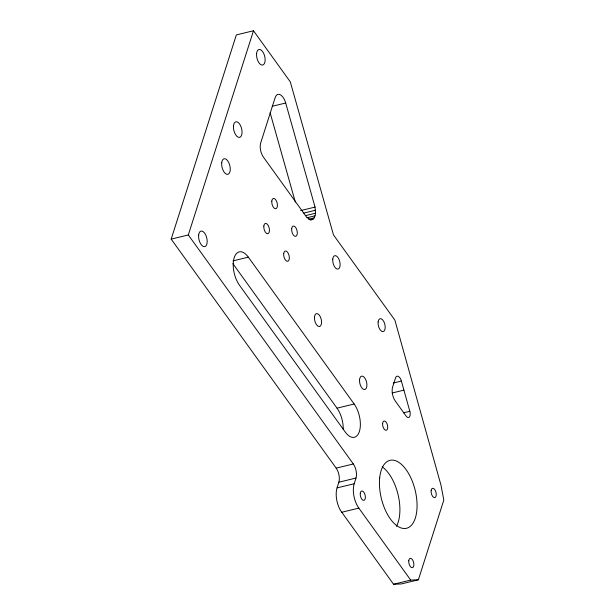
<?xml version="1.0" encoding="UTF-8"?>
<svg xmlns="http://www.w3.org/2000/svg" width="615" height="615" viewBox="0 0 615 615"><rect width="100%" height="100%" fill="white"/><g stroke="black" fill="none" stroke-linecap="round" stroke-linejoin="round"><path stroke-width="0.92" d="M315.057 215.819L315.503 213.205L315.049 207.086L285.691 103.005A11.039 5.497 76.3 0 0 280.271 94.725A11.039 5.497 76.3 0 0 275.166 97.6L260.691 142.964A10.171 5.058 76.3 0 0 263.366 157.04L306.385 216.826L309.791 219.624L311.467 219.855L312.966 219.255L314.188 217.879L315.057 215.819L306.939 217.787M337.058 487.895L338.857 482.206A10.171 5.058 76.4 0 0 336.182 468.13L171.178 239.12L236.345 34.917L253.488 30.75L290.295 81.849L333.484 234.915L394.892 320.154L440.986 485.166L443.822 500.057L418.377 579.791L401.234 583.958L393.554 584.25L340.61 510.611A17.612 8.764 76.4 0 1 337.058 487.895L354.202 483.736L356 478.04A10.171 5.058 76.4 0 0 353.325 463.971L188.313 234.953L253.488 30.75M272.161 106.295L285.691 103.005M171.178 239.12L188.313 234.953M300.62 210.591L315.049 207.086M303.772 213.074L315.503 210.23M305.578 215.619L315.503 213.205M308.776 219.194L314.188 217.879M310.26 219.916L312.966 219.255M233.016 260.875L248.352 257.155L354.163 404.001A19.841 9.871 76.3 0 1 359.391 431.461A19.841 9.871 76.3 0 1 345.223 432.007L239.419 285.16A19.841 9.871 76.3 0 1 234.192 257.7A19.841 9.871 76.3 0 1 248.352 257.155M393.262 383.03L401.38 381.054L409.828 411.289A5.366 2.675 76.3 0 1 409.459 416.901A5.366 2.675 76.3 0 1 406.115 416.071L395.314 401.072A10.155 5.058 76.3 0 1 392.631 387.004L395.507 378.01A6.158 3.067 76.3 0 1 398.359 376.403A6.158 3.067 76.3 0 1 401.38 381.054M392.193 392.985L403.917 390.141M232.893 263.651L337.02 408.168L354.163 404.001M403.509 412.826L409.828 411.289M336.182 468.13L353.325 463.971M338.857 482.206L356 478.04M341.694 512.272L358.837 508.113L410.697 580.083L418.377 579.791M393.554 584.25L410.697 580.083M358.837 508.113L357.746 506.445A17.612 8.764 76.4 0 1 354.202 483.736M270.108 112.699L295.315 202.035M382.176 466.839A34.963 17.397 76.3 0 1 398.059 494.606A34.963 17.397 76.3 0 1 396.414 526.363M337.02 408.168A19.841 9.871 76.3 0 1 343.224 429.247M291.671 228.68A5.289 2.629 76.3 0 0 295.461 236.36A5.289 2.629 76.3 0 0 296.292 228.503A5.289 2.629 76.3 0 0 291.671 228.68M332.753 259.115A6.896 3.429 76.3 0 0 337.697 269.116A6.896 3.429 76.3 0 0 338.78 258.877A6.896 3.429 76.3 0 0 332.753 259.115M359.567 379.57A6.896 3.429 76.3 0 0 364.503 389.572A6.896 3.429 76.3 0 0 365.594 379.34A6.896 3.429 76.3 0 0 359.567 379.57M379.693 477.786A34.963 17.397 76.3 0 0 404.747 528.523A34.963 17.397 76.3 0 0 410.259 476.61A34.963 17.397 76.3 0 0 379.693 477.786M256.586 53.467A8.003 3.982 76.3 0 0 262.321 65.09A8.003 3.982 76.3 0 0 263.581 53.198A8.003 3.982 76.3 0 0 256.586 53.467M314.473 316.917A6.657 3.313 76.3 0 0 319.239 326.58A6.657 3.313 76.3 0 0 320.292 316.694A6.657 3.313 76.3 0 0 314.473 316.917M378.102 321.983A6.657 3.313 76.3 0 0 382.868 331.646A6.657 3.313 76.3 0 0 383.921 321.76A6.657 3.313 76.3 0 0 378.102 321.983M283.7 253.657A5.289 2.629 76.3 0 0 287.489 261.329A5.289 2.629 76.3 0 0 288.327 253.48A5.289 2.629 76.3 0 0 283.7 253.657M263.827 226.066A5.289 2.629 76.3 0 0 267.617 233.738A5.289 2.629 76.3 0 0 268.447 225.889A5.289 2.629 76.3 0 0 263.827 226.066M221.715 162.752A8.003 3.982 76.3 0 0 227.458 174.368A8.003 3.982 76.3 0 0 228.719 162.483A8.003 3.982 76.3 0 0 221.715 162.752M233.508 125.791A8.003 3.982 76.3 0 0 239.243 137.414A8.003 3.982 76.3 0 0 240.503 125.522A8.003 3.982 76.3 0 0 233.508 125.791M198.645 235.076A8.003 3.982 76.3 0 0 204.38 246.692A8.003 3.982 76.3 0 0 205.641 234.807A8.003 3.982 76.3 0 0 198.645 235.076M271.792 201.097A5.289 2.629 76.3 0 0 275.582 208.769A5.289 2.629 76.3 0 0 276.419 200.921A5.289 2.629 76.3 0 0 271.792 201.097M408.767 560.742A4.805 2.391 76.3 0 0 412.211 567.707A4.805 2.391 76.3 0 0 412.965 560.58A4.805 2.391 76.3 0 0 408.767 560.742M382.615 423.381A4.766 2.375 76.3 0 0 386.036 430.3A4.766 2.375 76.3 0 0 386.781 423.22A4.766 2.375 76.3 0 0 382.615 423.381M431.123 490.678A4.805 2.391 76.3 0 0 434.567 497.643A4.805 2.391 76.3 0 0 435.32 490.516A4.805 2.391 76.3 0 0 431.123 490.678M360.252 493.399A4.805 2.391 76.3 0 0 363.688 500.372A4.805 2.391 76.3 0 0 364.449 493.238A4.805 2.391 76.3 0 0 360.252 493.399"/></g></svg>
